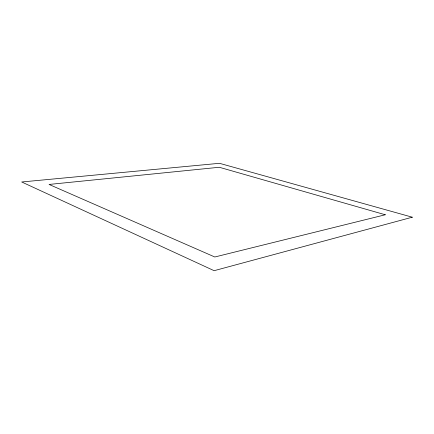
<?xml version="1.0" encoding="UTF-8"?>
<svg xmlns="http://www.w3.org/2000/svg" width="434" height="434" viewBox="0 0 434 434"><rect width="100%" height="100%" fill="white"/><g stroke="black" fill="none" stroke-linecap="round" stroke-linejoin="round"><path stroke-width="0.65" d="M412.3 217.201L214.119 270.691L21.7 181.982L219.474 163.309L412.3 217.201M385.284 214.765L214.803 256.993L49.058 184.445L219.278 167.264L385.284 214.765"/></g></svg>
